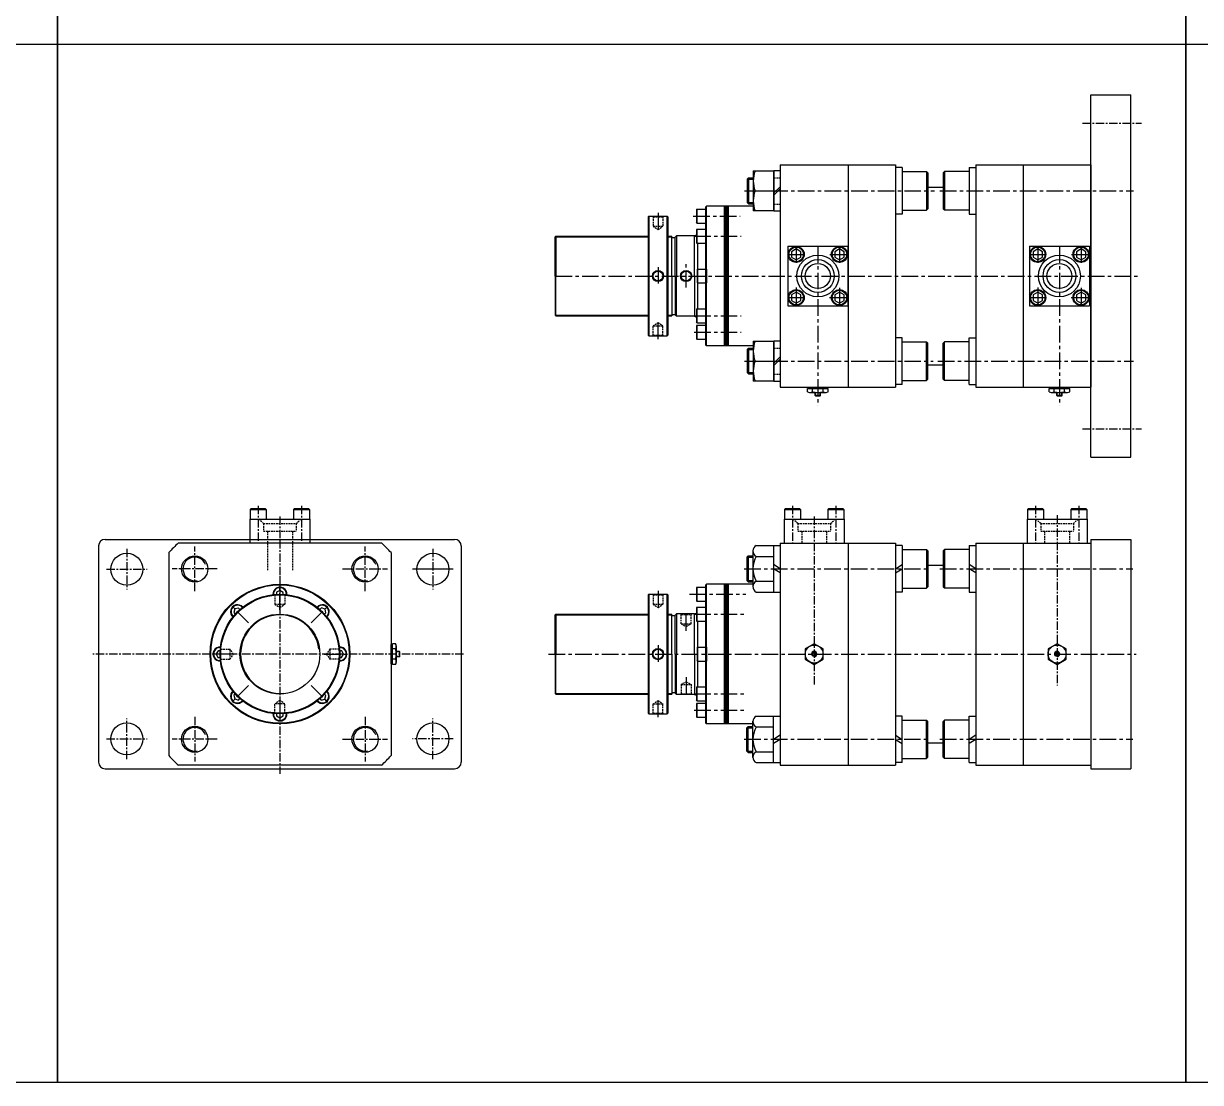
# Model space of a CAD drawing. Extents: x -819 to 9283, y 0 to 5329.
# Drawn here: x 5672 to 7441, y 0 to 1592 of the extents above; entities that cross this region are included whole.
import ezdxf

# ---------------------------------------------------------------- set-up
doc = ezdxf.new("R2010")
doc.units = 0
doc.header["$LTSCALE"] = 10
doc.header["$MEASUREMENT"] = 0
for name, pattern in [('CENTER', [2, 1.25, -0.25, 0.25, -0.25]), ('CENTERX2', [4, 2.5, -0.5, 0.5, -0.5]), ('HIDDEN', [0.375, 0.25, -0.125]), ('HIDDENX2', [0.75, 0.5, -0.25])]:
    doc.linetypes.add(name, pattern=pattern)
doc.layers.get('0').update_dxf_attribs({"linetype": 'CONTINUOUS'})
doc.layers.get('DEFPOINTS').update_dxf_attribs({"linetype": 'CONTINUOUS'})
for name, color, linetype in [('CEN', 1, 'CENTERX2'), ('DIM', 2, 'CONTINUOUS'), ('HID', 2, 'HIDDENX2'), ('HL', 2, 'HIDDEN'), ('ML', 7, 'CONTINUOUS')]:
    doc.layers.add(name, color=color, linetype=linetype)

msp = doc.modelspace()

# ---------------------------------------------------------------- linework, layer by layer
for p, q in [((5723.4, 0), (5723.4, 3163.8)), ((5723.4, 3163.8), (5723.4, 0)), ((7418.8, 0), (7418.8, 3163.8)), ((7418.8, 3163.8), (7418.8, 0)), ((9283.2, 1560.3), (0, 1560.3)), ((6768.9, 1370.4), (6768.9, 1310.4)), ((6768.9, 1370.4), (6799.9, 1370.4)), ((6799.9, 1309.9), (6799.9, 1370.8)), ((6799.9, 1370.8), (6809.4, 1370.8)), ((6799.9, 1370.4), (6799.9, 1310.4)), ((6809.4, 1370.8), (6809.4, 1309.9)), ((6799.9, 1337.2), (6809.4, 1346.7)), ((6771.5, 1340.4), (6799.9, 1340.4)), ((6799.9, 1334.1), (6809.4, 1343.6)), ((6799.9, 1310.4), (6768.9, 1310.4)), ((6809.4, 1309.9), (6799.9, 1309.9)), ((6768.9, 1114.4), (6768.9, 1054.4)), ((6768.9, 1114.4), (6799.9, 1114.4)), ((6799.9, 1053.9), (6799.9, 1114.8)), ((6799.9, 1114.8), (6809.4, 1114.8)), ((6799.9, 1114.4), (6799.9, 1054.4)), ((6809.4, 1114.8), (6809.4, 1053.9)), ((6771.5, 1084.4), (6799.9, 1084.4)), ((6799.9, 1081.2), (6809.4, 1090.7)), ((6799.9, 1078.1), (6809.4, 1087.6)), ((6799.9, 1054.4), (6768.9, 1054.4)), ((6809.4, 1053.9), (6799.9, 1053.9)), ((9283.2, 0), (0, 0))]:
    msp.add_line(p, q)
at = {"color": 7, "linetype": 'Continuous'}
for p, q in [((6851.3, 1043.4), (6851.3, 1045.4)), ((6851.3, 1045.4), (6880.5, 1045.4)), ((6880.5, 1043.4), (6880.5, 1045.4)), ((7214.3, 1043.4), (7214.3, 1045.4)), ((7214.3, 1045.4), (7243.5, 1045.4)), ((7243.5, 1043.4), (7243.5, 1045.4)), ((6850.3, 1038.4), (6850.3, 1043.4)), ((6850.3, 1043.4), (6856.7, 1043.4)), ((6853.5, 1037.4), (6878.3, 1037.4)), ((6856.7, 1043.4), (6881.5, 1043.4)), ((6858.1, 1038.4), (6858.1, 1043.4)), ((6861.9, 1037.6), (6861.9, 1037.6)), ((6861.9, 1032.9), (6861.9, 1037.4)), ((6861.9, 1032.9), (6862.4, 1032.4)), ((6869.9, 1032.9), (6861.9, 1032.9)), ((6862.4, 1032.4), (6869.4, 1032.4)), ((6869.9, 1032.9), (6869.4, 1032.4)), ((6869.9, 1032.9), (6869.9, 1037.4)), ((6873.7, 1038.4), (6873.7, 1043.4)), ((6881.5, 1038.4), (6881.5, 1043.4)), ((7213.3, 1038.4), (7213.3, 1043.4)), ((7213.3, 1043.4), (7219.7, 1043.4)), ((7216.5, 1037.4), (7241.3, 1037.4)), ((7219.7, 1043.4), (7244.5, 1043.4)), ((7221.1, 1038.4), (7221.1, 1043.4)), ((7224.9, 1037.6), (7224.9, 1037.6)), ((7224.9, 1032.9), (7224.9, 1037.4)), ((7224.9, 1032.9), (7225.4, 1032.4)), ((7232.9, 1032.9), (7224.9, 1032.9)), ((7225.4, 1032.4), (7232.4, 1032.4)), ((7232.9, 1032.9), (7232.4, 1032.4)), ((7232.9, 1032.9), (7232.9, 1037.4)), ((7236.7, 1038.4), (7236.7, 1043.4)), ((7244.5, 1038.4), (7244.5, 1043.4)), ((6224.5, 629.5), (6224.5, 658.6)), ((6226.5, 658.6), (6224.5, 658.6)), ((6231.5, 659.6), (6226.5, 659.6)), ((6226.5, 634.8), (6226.5, 659.6)), ((6232.5, 631.6), (6232.5, 656.5)), ((6231.5, 651.8), (6226.5, 651.8)), ((6232.2, 640), (6232.2, 640)), ((6237, 648), (6232.5, 648)), ((6237, 640), (6232.5, 640)), ((6237, 648), (6237.5, 647.5)), ((6237, 648), (6237, 640)), ((6237, 640), (6237.5, 640.5)), ((6237.5, 640.5), (6237.5, 647.5)), ((6226.5, 629.5), (6224.5, 629.5)), ((6231.5, 636.3), (6226.5, 636.3)), ((6226.5, 628.5), (6226.5, 634.8)), ((6231.5, 628.5), (6226.5, 628.5))]:
    msp.add_line(p, q, dxfattribs=at)
for points in [[(6846.9, 636.3), (6860.4, 628.5), (6873.9, 636.3), (6873.9, 651.8), (6860.4, 659.6), (6846.9, 651.8)], [(7211.9, 636.3), (7225.4, 628.5), (7238.9, 636.3), (7238.9, 651.8), (7225.4, 659.6), (7211.9, 651.8)], [(6858.9, 646.5), (6857.5, 644), (6858.9, 641.5), (6861.8, 641.5), (6863.2, 644), (6861.8, 646.5)], [(7223.9, 646.5), (7222.5, 644), (7223.9, 641.5), (7226.8, 641.5), (7228.2, 644), (7226.8, 646.5)]]:
    msp.add_lwpolyline(points, close=True, dxfattribs=at)
for centre, radius in [((6860.4, 644), 13.5), ((7225.4, 644), 13.5), ((6860.4, 644), 3.5), ((7225.4, 644), 3.5)]:
    msp.add_circle(centre, radius, dxfattribs=at)
for centre in [(6812.2, 1355.4), (6812.2, 1325.4), (6812.2, 1099.4), (6812.2, 1069.4)]:
    msp.add_arc(centre, 43.3, 159.7297, 200.2703)
for centre, radius, start, end in [((6853.5, 1043), 5.62, 235.6158, 270), ((6854.2, 1045.6), 8.22, 241.7006, 298.2994), ((6865.9, 1068.7), 31.3, 255.6172, 270.0141), ((6865.9, 1068.7), 31.3, 269.9859, 284.3828), ((6877.6, 1045.6), 8.22, 241.7006, 298.2994), ((7216.5, 1043), 5.62, 235.6158, 270), ((7217.2, 1045.6), 8.22, 241.7006, 298.2994), ((7228.9, 1068.7), 31.3, 255.6172, 270.0141), ((7228.9, 1068.7), 31.3, 269.9859, 284.3828), ((7240.6, 1045.6), 8.22, 241.7006, 298.2994), ((6224.2, 655.7), 8.22, 331.7006, 28.2994), ((6201.1, 644.1), 31.3, 359.9859, 14.3828), ((6201.1, 644), 31.3, 345.6172, 0.0141), ((6224.2, 632.4), 8.22, 331.7006, 28.2994), ((6226.8, 631.6), 5.62, 325.6158, 0)]:
    msp.add_arc(centre, radius, start, end, dxfattribs=at)
at = {"layer": 'CEN'}
for p, q in [((6755.9, 1340.4), (7041.1, 1340.4)), ((7049.4, 1340.4), (7340.4, 1340.4)), ((6625.7, 1307.3), (6625.7, 1278.8)), ((6678.6, 1302.4), (6749.4, 1302.4)), ((6679.9, 1272.2), (6750.8, 1272.2)), ((6833.4, 1257.4), (6833.4, 1229.9)), ((6865.9, 1257.4), (6865.9, 1017.4)), ((6898.4, 1257.4), (6898.4, 1229.9)), ((7196.4, 1257.4), (7196.4, 1229.9)), ((7228.9, 1257.4), (7228.9, 1017.4)), ((7261.4, 1257.4), (7261.4, 1229.9)), ((6820.9, 1244.9), (6847.9, 1244.9)), ((6884, 1244.9), (6910.9, 1244.9)), ((7183.9, 1244.9), (7210.9, 1244.9)), ((7247, 1244.9), (7273.9, 1244.9)), ((6625.7, 1225.9), (6625.7, 1198.9)), ((6667.9, 1195.3), (6667.9, 1230.3)), ((6471.5, 1212.4), (7348.4, 1212.4)), ((6833.4, 1195), (6833.4, 1167.4)), ((6898.4, 1194.7), (6898.4, 1167.4)), ((7196.4, 1195), (7196.4, 1167.4)), ((7261.4, 1194.7), (7261.4, 1167.4)), ((6820.9, 1179.9), (6848.5, 1179.9)), ((6883.5, 1179.9), (6910.9, 1179.9)), ((7183.9, 1179.9), (7211.5, 1179.9)), ((7246.5, 1179.9), (7273.9, 1179.9)), ((6679.9, 1152.6), (6750.8, 1152.6)), ((6625.7, 1117.5), (6625.7, 1145.9)), ((6679.9, 1127.9), (6750.8, 1127.9)), ((6755.9, 1084.4), (7039.1, 1084.4)), ((7046.4, 1084.4), (7340.4, 1084.4)), ((6057.5, 761.1), (6057.5, 707)), ((6755.4, 772), (7035.4, 772)), ((7049.4, 772), (7339.2, 772)), ((6057.5, 710.6), (6057.5, 746.6)), ((6625.7, 738.9), (6625.7, 710.5)), ((6673.1, 734), (6757.7, 734)), ((6010.4, 691.1), (5985, 716.5)), ((6104.5, 691.1), (6130, 716.5)), ((6667.9, 678.9), (6667.9, 707.6)), ((6679.9, 703.8), (6756.3, 703.8)), ((6625.7, 657.5), (6625.7, 630.6)), ((5990.9, 644), (5954.9, 644)), ((6124, 644), (6160, 644)), ((6461.2, 644), (7344.4, 644)), ((6667.9, 609.2), (6667.9, 580.5)), ((6010.4, 597), (5985, 571.6)), ((6104.5, 597), (6130, 571.6)), ((6679.9, 584.3), (6756.3, 584.3)), ((6057.5, 577.5), (6057.5, 541.5)), ((6625.7, 549.2), (6625.7, 577.6)), ((6679.9, 559.5), (6756.3, 559.5)), ((6755.4, 516), (7035.4, 516)), ((7049.4, 516), (7339.2, 516))]:
    msp.add_line(p, q, dxfattribs=at)
at = {"layer": 'DEFPOINTS', "color": 0, "linetype": 'ByBlock'}
for p in [(6651.4, 1153.9), (6651.4, 585.5)]:
    msp.add_point(p, dxfattribs=at)
at = {"layer": 'DIM'}
for p, q in [((6759.9, 1358.1), (6768.9, 1358.1)), ((6759.9, 1323.1), (6768.9, 1323.1)), ((6471.4, 1271.4), (6610.7, 1271.4)), ((6640.7, 1271.4), (6646.4, 1271.4)), ((6471.4, 1153.4), (6610.7, 1153.4)), ((6640.7, 1153.4), (6646.4, 1153.4)), ((6759.9, 1102.1), (6768.9, 1102.1)), ((6759.9, 1067.1), (6768.9, 1067.1)), ((6759.4, 789.8), (6768.4, 789.8)), ((6759.4, 754.8), (6768.4, 754.8)), ((6471.4, 703), (6610.7, 703)), ((6640.7, 703), (6646.4, 703)), ((6471.4, 585), (6610.7, 585)), ((6640.7, 585), (6646.4, 585)), ((6759.4, 533.3), (6768.4, 533.3)), ((6759.4, 498.3), (6768.4, 498.3))]:
    msp.add_line(p, q, dxfattribs=at)
for centre, radius, start, end in [((5929.5, 772), 17.7, 22.1722, 281.2286), ((6185.5, 772), 17.7, 22.1722, 281.2286), ((6057.5, 644), 59, 7.4527, 275.1411), ((5929.5, 516), 17.7, 22.1722, 281.2286), ((6185.5, 516), 17.7, 22.1722, 281.2286)]:
    msp.add_arc(centre, radius, start, end, dxfattribs=at)
at = {"layer": 'HID'}
for p, q in [((6147.1, 635.9), (6146.5, 636.5)), ((6065.6, 554.4), (6065, 555))]:
    msp.add_line(p, q, dxfattribs=at)
at = {"layer": 'HL'}
for p, q in [((6799.9, 1360.1), (6809.4, 1360.1)), ((6799.9, 1320.6), (6809.4, 1320.6)), ((6799.9, 1104.1), (6809.4, 1104.1)), ((6799.9, 1064.6), (6809.4, 1064.6))]:
    msp.add_line(p, q, dxfattribs=at)
at = {"layer": 'ML'}
for p, q in [((7276.4, 939.9), (7276.4, 1484.9)), ((7276.4, 1484.9), (7336.4, 1484.9)), ((7336.4, 939.9), (7336.4, 1484.9)), ((6809.4, 1379.4), (6982.4, 1379.4)), ((6809.4, 1379.4), (6809.4, 1045.4)), ((6911.4, 1379.4), (6911.4, 1045.4)), ((6982.4, 1379.4), (6982.4, 1045.4)), ((6982.4, 1379.4), (6982.4, 1045.4)), ((6992.4, 1375.6), (6982.4, 1375.6)), ((6992.4, 1375.6), (6992.4, 1305.6)), ((6992.4, 1369.6), (7029.4, 1369.6)), ((6992.4, 1369.6), (6992.4, 1311.6)), ((7029.4, 1369.6), (7029.4, 1311.6)), ((7029.4, 1369.6), (7031.4, 1367.6)), ((7031.4, 1367.6), (7031.4, 1313.6)), ((7056.4, 1369.6), (7054.4, 1367.6)), ((7054.4, 1367.6), (7054.4, 1313.6)), ((7093.4, 1369.6), (7056.4, 1369.6)), ((7056.4, 1369.6), (7056.4, 1311.6)), ((7093.4, 1375.6), (7093.4, 1305.6)), ((7093.4, 1375.6), (7103.4, 1375.6)), ((7093.4, 1369.6), (7093.4, 1311.6)), ((7103.4, 1379.4), (7103.4, 1045.4)), ((7103.4, 1379.4), (7276.4, 1379.4)), ((7174.4, 1379.4), (7174.4, 1045.4)), ((7276.4, 1379.4), (7276.4, 1045.4)), ((6759.9, 1358.1), (6761.9, 1360.1)), ((6759.9, 1358.1), (6759.9, 1323.1)), ((6761.9, 1360.1), (6761.9, 1321.1)), ((6761.9, 1360.1), (6768.9, 1360.1)), ((7031.4, 1345.9), (7054.4, 1345.9)), ((6684.1, 1312.9), (6683.4, 1312.2)), ((6683.4, 1312.2), (6683.4, 1292.6)), ((6684.1, 1312.9), (6697.4, 1312.9)), ((6684.1, 1312.9), (6684.1, 1291.9)), ((6698.4, 1317.4), (6697.4, 1316.4)), ((6697.4, 1108.4), (6697.4, 1316.4)), ((6697.4, 1312.9), (6697.4, 1291.9)), ((6697.4, 1311.4), (6697.4, 1293.4)), ((6768.4, 1317.4), (6698.4, 1317.4)), ((6698.4, 1107.4), (6698.4, 1317.4)), ((6725.4, 1107.4), (6725.4, 1317.4)), ((6727.4, 1107.4), (6727.4, 1317.4)), ((6729.4, 1107.4), (6729.4, 1317.4)), ((6731.4, 1107.4), (6731.4, 1317.4)), ((6759.9, 1323.1), (6761.9, 1321.1)), ((6761.9, 1321.1), (6768.9, 1321.1)), ((6992.4, 1311.6), (7029.4, 1311.6)), ((7029.4, 1311.6), (7031.4, 1313.6)), ((7056.4, 1311.6), (7054.4, 1313.6)), ((7093.4, 1311.6), (7056.4, 1311.6)), ((6610.7, 1301.4), (6611.7, 1302.4)), ((6610.7, 1301.4), (6610.7, 1123.4)), ((6611.7, 1302.4), (6639.7, 1302.4)), ((6611.7, 1302.4), (6611.7, 1122.4)), ((6640.7, 1301.4), (6639.7, 1302.4)), ((6639.7, 1122.4), (6639.7, 1302.4)), ((6640.7, 1301.4), (6640.7, 1123.4)), ((6684.1, 1291.9), (6683.4, 1292.6)), ((6684.1, 1291.9), (6697.4, 1291.9)), ((6992.4, 1305.6), (6982.4, 1305.6)), ((7093.4, 1305.6), (7103.4, 1305.6)), ((6680.4, 1272.9), (6683.4, 1274.1)), ((6680.4, 1272.9), (6683.4, 1274.1)), ((6684.1, 1282.7), (6683.4, 1282)), ((6683.4, 1282), (6683.4, 1262.4)), ((6684.1, 1282.7), (6697.4, 1282.7)), ((6684.1, 1282.7), (6684.1, 1261.7)), ((6697.4, 1282.7), (6697.4, 1261.7)), ((6697.4, 1281.2), (6697.4, 1263.2)), ((6472.4, 1272.4), (6471.4, 1271.4)), ((6471.4, 1212.4), (6471.4, 1271.4)), ((6471.4, 1212.4), (6471.4, 1270.9)), ((6472.4, 1272.4), (6610.7, 1272.4)), ((6472.4, 1272.4), (6472.4, 1212.4)), ((6640.7, 1272.4), (6646.4, 1272.4)), ((6646.4, 1212.4), (6646.4, 1272.4)), ((6646.4, 1270.1), (6651.4, 1270.1)), ((6651.4, 1270.9), (6653.4, 1272.9)), ((6651.4, 1212.4), (6651.4, 1270.9)), ((6680.4, 1272.9), (6653.4, 1272.9)), ((6653.4, 1272.9), (6653.4, 1212.4)), ((6680.4, 1212.4), (6680.4, 1272.9)), ((6684.1, 1261.7), (6683.4, 1262.4)), ((6684.1, 1261.7), (6697.4, 1261.7)), ((6685.4, 1163.1), (6685.4, 1261.7)), ((6820.9, 1257.4), (6820.9, 1167.4)), ((6820.9, 1257.4), (6910.9, 1257.4)), ((6910.9, 1257.4), (6910.9, 1167.4)), ((7183.9, 1257.4), (7183.9, 1167.4)), ((7183.9, 1257.4), (7273.9, 1257.4)), ((7273.9, 1257.4), (7273.9, 1167.4)), ((6685.1, 1222.9), (6684.4, 1222.2)), ((6684.4, 1222.2), (6684.4, 1202.6)), ((6685.1, 1222.9), (6698.4, 1222.9)), ((6685.1, 1222.9), (6685.1, 1201.9)), ((6698.4, 1222.9), (6698.4, 1201.9)), ((6698.4, 1221.4), (6698.4, 1203.4)), ((6471.4, 1212.4), (6471.4, 1153.4)), ((6472.4, 1152.4), (6472.4, 1212.4)), ((6646.4, 1212.4), (6646.4, 1152.4)), ((6651.4, 1212.4), (6651.4, 1153.9)), ((6653.4, 1151.9), (6653.4, 1212.4)), ((6680.4, 1212.4), (6680.4, 1151.9)), ((6685.1, 1201.9), (6684.4, 1202.6)), ((6685.1, 1201.9), (6698.4, 1201.9)), ((6820.9, 1167.4), (6910.9, 1167.4)), ((7183.9, 1167.4), (7273.9, 1167.4)), ((6472.4, 1152.4), (6471.4, 1153.4)), ((6472.4, 1152.4), (6610.7, 1152.4)), ((6640.7, 1152.4), (6646.4, 1152.4)), ((6646.4, 1154.6), (6651.4, 1154.6)), ((6651.4, 1153.9), (6653.4, 1151.9)), ((6680.4, 1151.9), (6653.4, 1151.9)), ((6680.4, 1151.9), (6683.4, 1150.7)), ((6684.1, 1163.1), (6683.4, 1162.4)), ((6683.4, 1162.4), (6683.4, 1142.8)), ((6684.1, 1163.1), (6697.4, 1163.1)), ((6684.1, 1163.1), (6684.1, 1142.1)), ((6697.4, 1163.1), (6697.4, 1142.1)), ((6697.4, 1161.6), (6697.4, 1143.6)), ((6684.1, 1142.1), (6683.4, 1142.8)), ((6684.1, 1138.4), (6683.4, 1137.7)), ((6683.4, 1137.7), (6683.4, 1118.1)), ((6684.1, 1142.1), (6697.4, 1142.1)), ((6684.1, 1138.4), (6697.4, 1138.4)), ((6684.1, 1138.4), (6684.1, 1117.4)), ((6697.4, 1138.4), (6697.4, 1117.4)), ((6697.4, 1136.9), (6697.4, 1118.9)), ((6610.7, 1123.4), (6611.7, 1122.4)), ((6611.7, 1122.4), (6639.7, 1122.4)), ((6640.7, 1123.4), (6639.7, 1122.4)), ((6684.1, 1117.4), (6683.4, 1118.1)), ((6684.1, 1117.4), (6697.4, 1117.4)), ((6992.4, 1119.2), (6982.4, 1119.2)), ((6992.4, 1049.2), (6992.4, 1119.2)), ((7093.4, 1049.2), (7093.4, 1119.2)), ((7093.4, 1119.2), (7103.4, 1119.2)), ((6698.4, 1107.4), (6697.4, 1108.4)), ((6768.4, 1107.4), (6698.4, 1107.4)), ((6759.9, 1102.1), (6761.9, 1104.1)), ((6759.9, 1102.1), (6759.9, 1067.1)), ((6761.9, 1104.1), (6761.9, 1065.1)), ((6761.9, 1104.1), (6768.9, 1104.1)), ((6992.4, 1113.2), (7029.4, 1113.2)), ((6992.4, 1055.2), (6992.4, 1113.2)), ((7029.4, 1055.2), (7029.4, 1113.2)), ((7029.4, 1113.2), (7031.4, 1111.2)), ((7031.4, 1057.2), (7031.4, 1111.2)), ((7056.4, 1113.2), (7054.4, 1111.2)), ((7054.4, 1057.2), (7054.4, 1111.2)), ((7093.4, 1113.2), (7056.4, 1113.2)), ((7056.4, 1055.2), (7056.4, 1113.2)), ((7093.4, 1055.2), (7093.4, 1113.2)), ((6759.9, 1067.1), (6761.9, 1065.1)), ((6761.9, 1065.1), (6768.9, 1065.1)), ((7031.4, 1078.9), (7054.4, 1078.9)), ((6809.4, 1045.4), (6982.4, 1045.4)), ((6992.4, 1049.2), (6982.4, 1049.2)), ((6992.4, 1055.2), (7029.4, 1055.2)), ((7029.4, 1055.2), (7031.4, 1057.2)), ((7056.4, 1055.2), (7054.4, 1057.2)), ((7093.4, 1055.2), (7056.4, 1055.2)), ((7093.4, 1049.2), (7103.4, 1049.2)), ((7103.4, 1045.4), (7276.4, 1045.4)), ((7276.4, 939.9), (7336.4, 939.9)), ((6013, 861.5), (6014.5, 863)), ((6013, 861.5), (6037, 861.5)), ((6013, 861.5), (6013, 847)), ((6014.5, 863), (6035.5, 863)), ((6035.5, 863), (6037, 861.5)), ((6037, 861.5), (6037, 847)), ((6078, 861.5), (6079.5, 863)), ((6078, 861.5), (6102, 861.5)), ((6078, 861.5), (6078, 847)), ((6079.5, 863), (6100.5, 863)), ((6100.5, 863), (6102, 861.5)), ((6102, 861.5), (6102, 847)), ((6815.9, 861.5), (6817.4, 863)), ((6815.9, 861.5), (6815.9, 847)), ((6815.9, 861.5), (6839.9, 861.5)), ((6817.4, 863), (6838.4, 863)), ((6838.4, 863), (6839.9, 861.5)), ((6839.9, 861.5), (6839.9, 847)), ((6880.9, 861.5), (6882.4, 863)), ((6880.9, 861.5), (6880.9, 847)), ((6880.9, 861.5), (6904.9, 861.5)), ((6882.4, 863), (6903.4, 863)), ((6903.4, 863), (6904.9, 861.5)), ((6904.9, 861.5), (6904.9, 847)), ((7180.9, 861.5), (7182.4, 863)), ((7180.9, 861.5), (7204.9, 861.5)), ((7180.9, 861.5), (7180.9, 847)), ((7182.4, 863), (7203.4, 863)), ((7203.4, 863), (7204.9, 861.5)), ((7204.9, 861.5), (7204.9, 847)), ((7245.9, 861.5), (7247.4, 863)), ((7245.9, 861.5), (7269.9, 861.5)), ((7245.9, 861.5), (7245.9, 847)), ((7247.4, 863), (7268.4, 863)), ((7268.4, 863), (7269.9, 861.5)), ((7269.9, 861.5), (7269.9, 847)), ((6012.5, 847), (6102.5, 847)), ((6012.5, 847), (6012.5, 816.5)), ((6102.5, 847), (6102.5, 816.5)), ((6815.4, 847), (6905.4, 847)), ((6815.4, 847), (6815.4, 811)), ((6905.4, 847), (6905.4, 811)), ((7180.4, 847), (7270.4, 847)), ((7180.4, 847), (7180.4, 811)), ((7270.4, 847), (7270.4, 811)), ((5795, 816.5), (6320, 816.5)), ((6012.5, 816.5), (6012.5, 811)), ((6102.5, 816.5), (6102.5, 811)), ((7276.4, 816.5), (7276.4, 471.5)), ((7276.4, 816.5), (7336.4, 816.5)), ((7336.4, 816.5), (7336.4, 471.5)), ((5785, 806.5), (5785, 481.5)), ((5890.5, 796.6), (5890.5, 491.5)), ((6210, 811), (5904.9, 811)), ((6224.5, 796.6), (6224.5, 491.5)), ((6330, 806.5), (6330, 481.5)), ((6768.4, 799.5), (6768.4, 745)), ((6773.4, 807.3), (6809.4, 807.3)), ((6799.4, 807.3), (6799.4, 737.3)), ((6809.4, 811), (6982.4, 811)), ((6809.4, 811), (6809.4, 477)), ((6911.4, 811), (6911.4, 477)), ((6982.4, 811), (6982.4, 477)), ((6992.4, 807.3), (6982.4, 807.3)), ((6992.4, 807.3), (6992.4, 737.3)), ((6992.4, 801.3), (7029.4, 801.3)), ((6992.4, 801.3), (6992.4, 743.3)), ((7029.4, 801.3), (7029.4, 743.3)), ((7029.4, 801.3), (7031.4, 799.3)), ((7031.4, 799.3), (7031.4, 745.3)), ((7056.4, 801.3), (7054.4, 799.3)), ((7054.4, 799.3), (7054.4, 745.3)), ((7093.4, 801.3), (7056.4, 801.3)), ((7056.4, 801.3), (7056.4, 743.3)), ((7093.4, 807.3), (7093.4, 737.3)), ((7093.4, 807.3), (7103.4, 807.3)), ((7093.4, 801.3), (7093.4, 743.3)), ((7103.4, 811), (7103.4, 477)), ((7103.4, 811), (7276.4, 811)), ((7174.4, 811), (7174.4, 477)), ((7276.4, 811), (7276.4, 477)), ((6759.4, 789.8), (6761.4, 791.8)), ((6759.4, 789.8), (6759.4, 754.8)), ((6761.4, 791.8), (6761.4, 752.8)), ((6761.4, 791.8), (6768.4, 791.8)), ((6773.4, 790.9), (6799.4, 790.9)), ((6982.4, 772.3), (6992.4, 778.5)), ((7103.4, 772.3), (7093.4, 778.5)), ((6318, 771.5), (6256.9, 771.5)), ((6982.4, 766), (6992.4, 772.3)), ((7031.4, 777.5), (7054.4, 777.5)), ((7103.4, 766), (7093.4, 772.3)), ((6684.1, 744.5), (6683.4, 743.8)), ((6683.4, 743.8), (6683.4, 724.2)), ((6684.1, 744.5), (6697.4, 744.5)), ((6684.1, 744.5), (6684.1, 723.5)), ((6698.4, 749), (6697.4, 748)), ((6697.4, 540), (6697.4, 748)), ((6697.4, 744.5), (6697.4, 723.5)), ((6697.4, 743), (6697.4, 725)), ((6768.4, 749), (6698.4, 749)), ((6698.4, 539), (6698.4, 749)), ((6725.4, 539), (6725.4, 749)), ((6727.4, 539), (6727.4, 749)), ((6729.4, 539), (6729.4, 749)), ((6731.4, 539), (6731.4, 749)), ((6759.4, 754.8), (6761.4, 752.8)), ((6761.4, 752.8), (6768.4, 752.8)), ((6773.4, 753.6), (6799.4, 753.6)), ((6992.4, 743.3), (7029.4, 743.3)), ((7029.4, 743.3), (7031.4, 745.3)), ((7056.4, 743.3), (7054.4, 745.3)), ((7093.4, 743.3), (7056.4, 743.3)), ((6610.7, 733), (6611.7, 734)), ((6610.7, 733), (6610.7, 555)), ((6611.7, 734), (6639.7, 734)), ((6611.7, 734), (6611.7, 554)), ((6640.7, 733), (6639.7, 734)), ((6639.7, 554), (6639.7, 734)), ((6640.7, 733), (6640.7, 555)), ((6773.4, 737.3), (6809.4, 737.3)), ((6992.4, 737.3), (6982.4, 737.3)), ((7093.4, 737.3), (7103.4, 737.3)), ((6684.1, 723.5), (6683.4, 724.2)), ((6684.1, 714.3), (6683.4, 713.6)), ((6683.4, 713.6), (6683.4, 694)), ((6684.1, 723.5), (6697.4, 723.5)), ((6684.1, 714.3), (6697.4, 714.3)), ((6684.1, 714.3), (6684.1, 693.3)), ((6697.4, 714.3), (6697.4, 693.3)), ((6697.4, 712.8), (6697.4, 694.8)), ((6472.4, 704), (6471.4, 703)), ((6471.4, 644), (6471.4, 703)), ((6471.4, 644), (6471.4, 702.5)), ((6472.4, 704), (6610.7, 704)), ((6472.4, 704), (6472.4, 644)), ((6640.7, 704), (6646.4, 704)), ((6646.4, 644), (6646.4, 704)), ((6646.4, 701.8), (6651.4, 701.8)), ((6651.4, 702.5), (6653.4, 704.5)), ((6651.4, 644), (6651.4, 702.5)), ((6680.4, 704.5), (6653.4, 704.5)), ((6653.4, 704.5), (6653.4, 644)), ((6680.4, 704.5), (6683.4, 705.7)), ((6680.4, 704.5), (6683.4, 705.7)), ((6680.4, 644), (6680.4, 704.5)), ((6684.1, 693.3), (6683.4, 694)), ((6684.1, 693.3), (6697.4, 693.3)), ((6685.4, 594.8), (6685.4, 693.3)), ((6685.1, 654.5), (6684.4, 653.8)), ((6685.1, 654.5), (6698.4, 654.5)), ((6685.1, 654.5), (6685.1, 633.5)), ((6698.4, 654.5), (6698.4, 633.5)), ((6471.4, 644), (6471.4, 585)), ((6472.4, 584), (6472.4, 644)), ((6646.4, 644), (6646.4, 584)), ((6651.4, 644), (6651.4, 585.5)), ((6653.4, 583.5), (6653.4, 644)), ((6680.4, 644), (6680.4, 583.5)), ((6684.4, 653.8), (6684.4, 634.2)), ((6698.4, 653), (6698.4, 635)), ((6685.1, 633.5), (6684.4, 634.2)), ((6685.1, 633.5), (6698.4, 633.5)), ((6472.4, 584), (6471.4, 585)), ((6472.4, 584), (6610.7, 584)), ((6640.7, 584), (6646.4, 584)), ((6646.4, 586.3), (6651.4, 586.3)), ((6651.4, 585.5), (6653.4, 583.5)), ((6684.1, 594.8), (6683.4, 594.1)), ((6683.4, 594.1), (6683.4, 574.5)), ((6684.1, 594.8), (6697.4, 594.8)), ((6684.1, 594.8), (6684.1, 573.8)), ((6697.4, 594.8), (6697.4, 573.8)), ((6697.4, 593.3), (6697.4, 575.3)), ((6680.4, 583.5), (6653.4, 583.5)), ((6680.4, 583.5), (6683.4, 582.3)), ((6684.1, 573.8), (6683.4, 574.5)), ((6684.1, 570), (6683.4, 569.3)), ((6683.4, 569.3), (6683.4, 549.7)), ((6684.1, 573.8), (6697.4, 573.8)), ((6684.1, 570), (6697.4, 570)), ((6684.1, 570), (6684.1, 549)), ((6697.4, 570), (6697.4, 549)), ((6697.4, 568.5), (6697.4, 550.5)), ((6610.7, 555), (6611.7, 554)), ((6611.7, 554), (6639.7, 554)), ((6640.7, 555), (6639.7, 554)), ((6684.1, 549), (6683.4, 549.7)), ((6684.1, 549), (6697.4, 549)), ((6773.4, 550.8), (6809.4, 550.8)), ((6799.4, 480.8), (6799.4, 550.8)), ((6992.4, 550.8), (6982.4, 550.8)), ((6992.4, 480.8), (6992.4, 550.8)), ((7093.4, 480.8), (7093.4, 550.8)), ((7093.4, 550.8), (7103.4, 550.8)), ((6698.4, 539), (6697.4, 540)), ((6768.4, 539), (6698.4, 539)), ((6759.4, 533.3), (6761.4, 535.3)), ((6759.4, 498.3), (6759.4, 533.3)), ((6761.4, 496.3), (6761.4, 535.3)), ((6761.4, 535.3), (6768.4, 535.3)), ((6768.4, 488.6), (6768.4, 543.1)), ((6773.4, 534.5), (6799.4, 534.5)), ((6992.4, 544.8), (7029.4, 544.8)), ((6992.4, 486.8), (6992.4, 544.8)), ((7029.4, 486.8), (7029.4, 544.8)), ((7029.4, 544.8), (7031.4, 542.8)), ((7031.4, 488.8), (7031.4, 542.8)), ((7056.4, 544.8), (7054.4, 542.8)), ((7054.4, 488.8), (7054.4, 542.8)), ((7093.4, 544.8), (7056.4, 544.8)), ((7056.4, 486.8), (7056.4, 544.8)), ((7093.4, 486.8), (7093.4, 544.8)), ((6982.4, 522.1), (6992.4, 515.8)), ((6982.4, 515.8), (6992.4, 509.6)), ((7103.4, 522.1), (7093.4, 515.8)), ((7103.4, 515.8), (7093.4, 509.6)), ((6759.4, 498.3), (6761.4, 496.3)), ((6761.4, 496.3), (6768.4, 496.3)), ((6773.4, 497.2), (6799.4, 497.2)), ((7031.4, 510.5), (7054.4, 510.5)), ((6773.4, 480.8), (6809.4, 480.8)), ((6992.4, 480.8), (6982.4, 480.8)), ((6992.4, 486.8), (7029.4, 486.8)), ((7029.4, 486.8), (7031.4, 488.8)), ((7056.4, 486.8), (7054.4, 488.8)), ((7093.4, 486.8), (7056.4, 486.8)), ((7093.4, 480.8), (7103.4, 480.8)), ((5795, 471.5), (6320, 471.5)), ((6210, 477), (5904.9, 477)), ((6809.4, 477), (6982.4, 477)), ((7103.4, 477), (7276.4, 477)), ((7276.4, 471.5), (7336.4, 471.5))]:
    msp.add_line(p, q, dxfattribs=at)
at = {"layer": 'ML', "color": 1, "linetype": 'CENTER'}
for p, q in [((7263.6, 1442.4), (7352.2, 1442.4)), ((7263.6, 982.4), (7352.2, 982.4)), ((6025, 867), (6025, 811)), ((6090, 867), (6090, 811)), ((6827.9, 867), (6827.9, 811)), ((6892.9, 867), (6892.9, 811)), ((7192.9, 867), (7192.9, 811)), ((7257.9, 867), (7257.9, 811)), ((6057.5, 851), (6057.5, 807)), ((6860.4, 851), (6860.4, 596.8)), ((7225.4, 852.8), (7225.4, 596.8)), ((6057.5, 815), (6057.5, 463.8)), ((5827.5, 802.1), (5827.5, 741)), ((5929.5, 738.4), (5929.5, 805.7)), ((6185.5, 738.4), (6185.5, 805.7)), ((6287.5, 802.1), (6287.5, 741)), ((5796.9, 771.5), (5858, 771.5)), ((5963.1, 772), (5895.8, 772)), ((6151.8, 772), (6219.1, 772)), ((6333.4, 644), (5776.6, 644)), ((5929.5, 549.7), (5929.5, 482.4)), ((6185.5, 549.7), (6185.5, 482.4)), ((5827.5, 486), (5827.5, 547.1)), ((6287.5, 486), (6287.5, 547.1)), ((5796.9, 516.5), (5858, 516.5)), ((5963.1, 516), (5895.8, 516)), ((6151.8, 516), (6219.1, 516)), ((6318, 516.5), (6256.9, 516.5))]:
    msp.add_line(p, q, dxfattribs=at)
at = {"layer": 'ML', "color": 2, "linetype": 'HIDDEN'}
for p, q in [((6617.2, 1302.4), (6618.2, 1301.4)), ((6618.2, 1301.4), (6618.2, 1287.4)), ((6618.2, 1301.4), (6633.2, 1301.4)), ((6634.2, 1302.4), (6633.2, 1301.4)), ((6633.2, 1301.4), (6633.2, 1287.4)), ((6618.2, 1287.4), (6625.7, 1282.2)), ((6618.2, 1287.4), (6633.2, 1287.4)), ((6625.7, 1282.2), (6633.2, 1287.4)), ((6618.2, 1137.4), (6625.7, 1142.5)), ((6618.2, 1123.4), (6618.2, 1137.4)), ((6618.2, 1137.4), (6633.2, 1137.4)), ((6625.7, 1142.5), (6633.2, 1137.4)), ((6633.2, 1123.4), (6633.2, 1137.4)), ((6617.2, 1122.4), (6618.2, 1123.4)), ((6618.2, 1123.4), (6633.2, 1123.4)), ((6634.2, 1122.4), (6633.2, 1123.4)), ((6032.9, 840.1), (6026, 847)), ((6032.9, 840.1), (6082, 840.1)), ((6032.9, 840.1), (6032.9, 829)), ((6082, 840.1), (6089, 847)), ((6082, 840.1), (6082, 829)), ((6835.8, 840.1), (6828.9, 847)), ((6835.8, 840.1), (6835.8, 829)), ((6835.8, 840.1), (6884.9, 840.1)), ((6884.9, 840.1), (6891.9, 847)), ((6884.9, 840.1), (6884.9, 829)), ((7200.8, 840.1), (7193.9, 847)), ((7200.8, 840.1), (7249.9, 840.1)), ((7200.8, 840.1), (7200.8, 829)), ((7249.9, 840.1), (7256.9, 847)), ((7249.9, 840.1), (7249.9, 829)), ((6032.9, 829), (6082, 829)), ((6038.7, 829), (6038.7, 770.2)), ((6076.2, 829), (6076.2, 770.2)), ((6835.8, 829), (6884.9, 829)), ((6841.6, 829), (6841.6, 811)), ((6879.1, 829), (6879.1, 811)), ((7200.8, 829), (7249.9, 829)), ((7206.6, 829), (7206.6, 811)), ((7244.1, 829), (7244.1, 811)), ((6049.3, 733.7), (6050, 733)), ((6050, 733), (6050, 719)), ((6050, 733), (6065, 733)), ((6065.6, 733.7), (6065, 733)), ((6065, 733), (6065, 719)), ((6617.2, 734), (6618.2, 733)), ((6618.2, 733), (6618.2, 719)), ((6618.2, 733), (6633.2, 733)), ((6634.2, 734), (6633.2, 733)), ((6633.2, 733), (6633.2, 719)), ((6050, 719), (6057.5, 713.9)), ((6050, 719), (6065, 719)), ((6057.5, 713.9), (6065, 719)), ((6618.2, 719), (6625.7, 713.9)), ((6618.2, 719), (6633.2, 719)), ((6625.7, 713.9), (6633.2, 719)), ((6659.4, 704.5), (6660.4, 703.5)), ((6660.4, 703.5), (6675.4, 703.5)), ((6660.4, 689.5), (6660.4, 703.5)), ((6675.4, 703.5), (6676.4, 704.5)), ((6675.4, 689.5), (6675.4, 703.5)), ((6660.4, 689.5), (6675.4, 689.5)), ((6660.4, 689.5), (6667.9, 685.6)), ((6667.9, 685.6), (6675.4, 689.5)), ((5967.8, 652.2), (5968.5, 651.5)), ((5967.8, 652.2), (5968.5, 651.5)), ((5968.5, 651.5), (5982.5, 651.5)), ((5968.5, 636.5), (5968.5, 651.5)), ((5968.5, 636.5), (5968.5, 651.5)), ((5987.6, 644), (5982.5, 651.5)), ((5982.5, 636.5), (5982.5, 651.5)), ((5982.5, 636.5), (5987.6, 644)), ((6132.5, 651.5), (6127.3, 644)), ((6127.3, 644), (6132.5, 636.5)), ((6146.5, 651.5), (6132.5, 651.5)), ((6132.5, 651.5), (6132.5, 636.5)), ((6147.1, 652.2), (6146.5, 651.5)), ((6147.1, 652.2), (6146.5, 651.5)), ((6146.5, 651.5), (6146.5, 636.5)), ((6146.5, 651.5), (6146.5, 636.5)), ((5967.8, 635.9), (5968.5, 636.5)), ((5967.8, 635.9), (5968.5, 636.5)), ((5968.5, 636.5), (5982.5, 636.5)), ((6146.5, 636.5), (6132.5, 636.5)), ((6147.1, 635.9), (6146.5, 636.5)), ((6660.4, 598.5), (6667.9, 602.5)), ((6667.9, 602.5), (6675.4, 598.5)), ((6659.4, 583.5), (6660.4, 584.5)), ((6660.4, 598.5), (6675.4, 598.5)), ((6660.4, 598.5), (6660.4, 584.5)), ((6660.4, 584.5), (6675.4, 584.5)), ((6675.4, 598.5), (6675.4, 584.5)), ((6675.4, 584.5), (6676.4, 583.5)), ((6057.5, 574.2), (6050, 569)), ((6050, 555), (6050, 569)), ((6065, 569), (6050, 569)), ((6065, 569), (6057.5, 574.2)), ((6065, 555), (6065, 569)), ((6618.2, 569), (6625.7, 574.2)), ((6618.2, 555), (6618.2, 569)), ((6618.2, 569), (6633.2, 569)), ((6625.7, 574.2), (6633.2, 569)), ((6633.2, 555), (6633.2, 569)), ((6049.3, 554.4), (6050, 555)), ((6049.3, 554.4), (6050, 555)), ((6065, 555), (6050, 555)), ((6065, 555), (6050, 555)), ((6065.6, 554.4), (6065, 555)), ((6617.2, 554), (6618.2, 555)), ((6618.2, 555), (6633.2, 555)), ((6634.2, 554), (6633.2, 555))]:
    msp.add_line(p, q, dxfattribs=at)
at = {"layer": 'ML', "color": 2}
for p, q in [((6862.4, 1037.6), (6862.4, 1037.6)), ((6862.4, 1032.4), (6862.4, 1037.4)), ((6869.4, 1032.4), (6869.4, 1037.4)), ((7225.4, 1037.6), (7225.4, 1037.6)), ((7225.4, 1032.4), (7225.4, 1037.4)), ((7232.4, 1032.4), (7232.4, 1037.4)), ((6809.4, 772.3), (6799.4, 778.5)), ((6809.4, 766), (6799.4, 772.3)), ((6232.3, 640.5), (6232.3, 640.5)), ((6237.5, 647.5), (6232.5, 647.5)), ((6237.5, 640.5), (6232.5, 640.5)), ((6809.4, 522.1), (6799.4, 515.8)), ((6809.4, 515.8), (6799.4, 509.6))]:
    msp.add_line(p, q, dxfattribs=at)
at = {"layer": 'ML'}
for points in [[(6840.4, 1248.9), (6833.4, 1253), (6826.4, 1248.9), (6826.4, 1240.8), (6833.4, 1236.8), (6840.4, 1240.8)], [(6905.4, 1248.9), (6898.4, 1253), (6891.4, 1248.9), (6891.4, 1240.8), (6898.4, 1236.8), (6905.4, 1240.8)], [(7203.4, 1248.9), (7196.4, 1253), (7189.4, 1248.9), (7189.4, 1240.8), (7196.4, 1236.8), (7203.4, 1240.8)], [(7268.4, 1248.9), (7261.4, 1253), (7254.4, 1248.9), (7254.4, 1240.8), (7261.4, 1236.8), (7268.4, 1240.8)], [(6840.4, 1183.9), (6833.4, 1188), (6826.4, 1183.9), (6826.4, 1175.8), (6833.4, 1171.8), (6840.4, 1175.8)], [(6905.4, 1183.9), (6898.4, 1188), (6891.4, 1183.9), (6891.4, 1175.8), (6898.4, 1171.8), (6905.4, 1175.8)], [(7203.4, 1183.9), (7196.4, 1188), (7189.4, 1183.9), (7189.4, 1175.8), (7196.4, 1171.8), (7203.4, 1175.8)], [(7268.4, 1183.9), (7261.4, 1188), (7254.4, 1183.9), (7254.4, 1175.8), (7261.4, 1171.8), (7268.4, 1175.8)]]:
    msp.add_lwpolyline(points, close=True, dxfattribs=at)
for points in [[(6062.5, 733.9), (6062.5, 736.8), (6057.6, 739.8), (6052.5, 737.1), (6052.4, 733.9)], [(5997.4, 711.1), (5995.5, 713.2), (5989.9, 711.9), (5988.2, 706.4), (5990.4, 704)], [(6124.5, 704.1), (6126.6, 706), (6125.3, 711.6), (6119.8, 713.3), (6117.5, 711.1)], [(5967.6, 649), (5964.7, 649.1), (5961.7, 644.2), (5964.4, 639.1), (5967.6, 639)], [(6147.3, 639), (6150.2, 639), (6153.2, 643.9), (6150.5, 649), (6147.3, 649.1)], [(5990.4, 584), (5988.3, 582.1), (5989.6, 576.5), (5995.1, 574.8), (5997.5, 577)], [(6117.5, 577), (6119.4, 574.9), (6125.1, 576.2), (6126.7, 581.7), (6124.5, 584)], [(6052.5, 554.2), (6052.4, 551.3), (6057.3, 548.3), (6062.4, 551), (6062.5, 554.2)]]:
    msp.add_lwpolyline(points, dxfattribs=at)
for centre, radius in [((6833.4, 1244.9), 12), ((6833.4, 1244.9), 11), ((6898.4, 1244.9), 12), ((6898.4, 1244.9), 11), ((7196.4, 1244.9), 12), ((7196.4, 1244.9), 11), ((7261.4, 1244.9), 12), ((7261.4, 1244.9), 11), ((6865.9, 1212.4), 31.5), ((7228.9, 1212.4), 31.5), ((6625.7, 1212.4), 8.5), ((6667.9, 1212.4), 8.5), ((6865.9, 1212.4), 24.6), ((6865.9, 1212.4), 18.8), ((7228.9, 1212.4), 24.6), ((7228.9, 1212.4), 18.8), ((6625.7, 1212.4), 7.5), ((6667.9, 1212.4), 7.5), ((6833.4, 1179.9), 12), ((6833.4, 1179.9), 11), ((6898.4, 1179.9), 12), ((6898.4, 1179.9), 11), ((7196.4, 1179.9), 12), ((7196.4, 1179.9), 11), ((7261.4, 1179.9), 12), ((7261.4, 1179.9), 11), ((5827.5, 771.5), 24), ((5929.5, 772), 19.7), ((6185.5, 772), 19.7), ((6287.5, 771.5), 24), ((6057.5, 644), 105), ((6057.5, 644), 104), ((6057.5, 644), 90), ((6057.5, 644), 89), ((6057.5, 644), 60), ((6625.7, 644), 8.5), ((6625.7, 644), 7.5), ((5827.5, 516.5), 24), ((5929.5, 516), 19.7), ((6185.5, 516), 19.7), ((6287.5, 516.5), 24)]:
    msp.add_circle(centre, radius, dxfattribs=at)
for centre, radius, start, end in [((5795, 806.5), 10, 90, 180), ((6320, 806.5), 10, 0, 90), ((6057.5, 644), 226.2, 132.4072, 137.5928), ((6057.5, 644), 226.2, 42.4072, 47.5928), ((6777.6, 799.1), 9.21, 117.0922, 242.9078), ((6805.5, 772.3), 37.1, 149.9227, 210.0773), ((6057.5, 734), 10.5, 356.6558, 183.3442), ((6057.5, 734), 9.8, 356.879, 183.121), ((6777.6, 745.4), 9.21, 117.0979, 242.9021), ((5993.8, 707.7), 10.5, 41.6558, 228.3442), ((5993.8, 707.7), 9.8, 41.879, 228.121), ((6121.1, 707.7), 10.5, 311.6558, 138.3442), ((6121.1, 707.7), 9.8, 311.879, 138.121), ((5967.5, 644), 10.5, 86.6558, 273.3442), ((6147.5, 644), 10.5, 266.6558, 93.3442), ((5967.5, 644), 9.8, 86.879, 273.121), ((6147.5, 644), 9.8, 266.879, 93.121), ((5993.8, 580.4), 10.5, 131.6558, 318.3442), ((5993.8, 580.4), 9.8, 131.879, 318.121), ((6121.1, 580.4), 10.5, 221.6558, 48.3442), ((6121.1, 580.4), 9.8, 221.879, 48.121), ((6057.5, 554), 10.5, 176.6558, 3.3442), ((6057.5, 554), 9.8, 176.879, 3.121), ((6777.6, 542.6), 9.21, 117.0979, 242.9021), ((6805.5, 515.8), 37.1, 149.9227, 210.0773), ((6777.6, 489), 9.21, 117.0922, 242.9078), ((5795, 481.5), 10, 180, 270), ((6057.5, 644), 226.2, 222.4072, 227.5928), ((6057.5, 644), 226.2, 312.4072, 317.5928), ((6320, 481.5), 10, 270, 0)]:
    msp.add_arc(centre, radius, start, end, dxfattribs=at)
at = {"layer": 'ML', "color": 2}
for centre in [(6860.4, 644), (7225.4, 644)]:
    msp.add_arc(centre, 4, 270, 180, dxfattribs=at)

doc.saveas('drawing.dxf')
